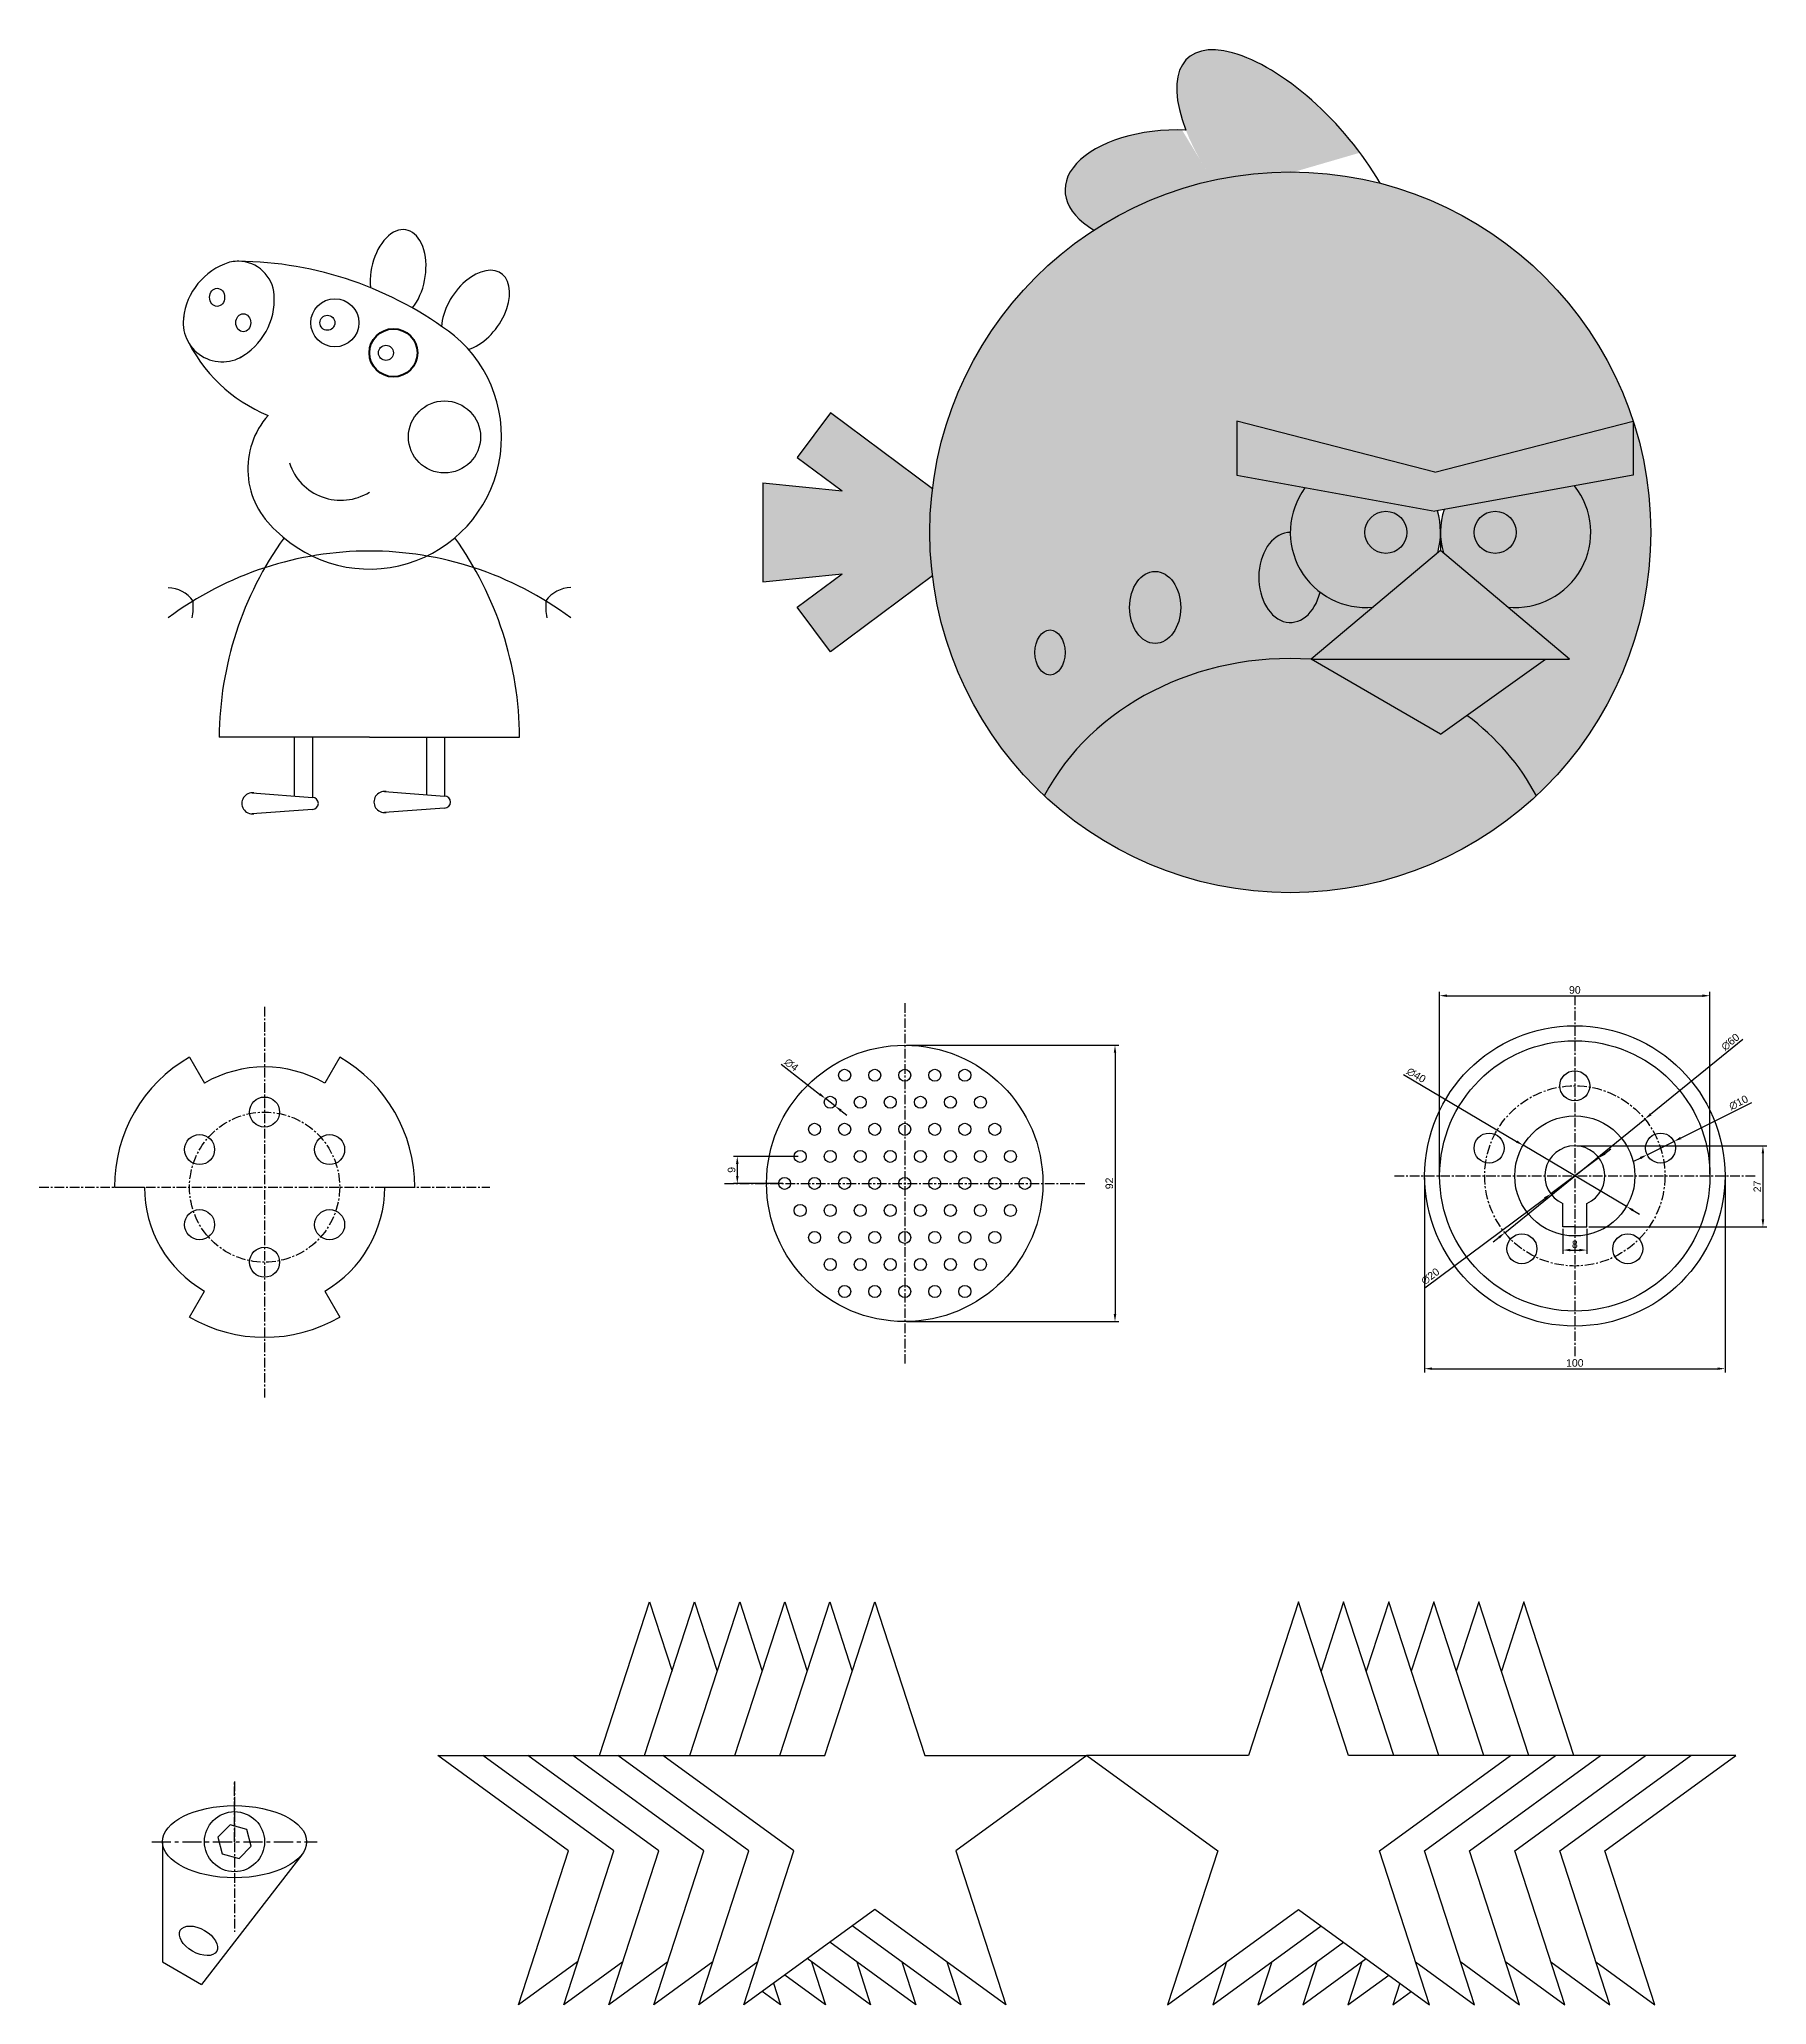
# Model space of a CAD drawing. Header units: millimetres. Extents: x -10 to 565, y 18 to 672.
import ezdxf

# ---------------------------------------------------------------- set-up
doc = ezdxf.new("R2010")
doc.units = ezdxf.units.MM
doc.header["$LTSCALE"] = 0.2
doc.linetypes.add('CENTER', pattern=[50.800000000000004, 31.75, -6.35, 6.35, -6.35])
doc.layers.add('中心线', color=1, linetype='CENTER')
doc.layers.add('尺寸线', color=5, linetype='Continuous')
doc.layers.add('可见的轮廓线', color=3, linetype='Continuous', lineweight=30)
doc.styles.get("Standard").update_dxf_attribs({"font": 'arial.ttf'})
doc.dimstyles.new('ISO-25', dxfattribs={"dimtxt": 2.5, "dimasz": 2.5, "dimexe": 1.25, "dimexo": 0.625, "dimtad": 1, "dimtxsty": 'Standard', "dimcen": 2.5, "dimadec": 0, "dimazin": 0, "dimtfac": 1, "dimtmove": 0, "dimatfit": 3, "dimfxl": 1, "dimarcsym": 0})

# ---------------------------------------------------------------- blocks, each defined once
blk = doc.blocks.new('*D11')
at = {"layer": 'Defpoints', "color": 0, "ltscale": 0.5, "transparency": 16777216}
for p in [(242.8291841864425, 300.2778602566729), (221.8922970524101, 291.2778602566729), (237.6330317637359, 291.2778602566729)]:
    blk.add_point(p, dxfattribs=at)
at = {"layer": '尺寸线', "color": 0, "lineweight": -2, "ltscale": 0.5, "transparency": 16777216}
for p, q in [((242.2041841864425, 300.2778602566729), (220.6422970524101, 300.2778602566729)), ((221.8922970524101, 297.7778602566729), (221.8922970524101, 293.7778602566729)), ((237.0080317637359, 291.2778602566729), (220.6422970524101, 291.2778602566729))]:
    blk.add_line(p, q, dxfattribs=at)
at = {"layer": '尺寸线', "color": 0, "ltscale": 0.5, "transparency": 16777216}
for points in [[(221.4756303857434, 297.7778602566729), (222.3089637190767, 297.7778602566729), (221.8922970524101, 300.2778602566729)], [(221.4756303857434, 293.7778602566729), (222.3089637190767, 293.7778602566729), (221.8922970524101, 291.2778602566729)]]:
    blk.add_solid(points, dxfattribs=at)
at = {"layer": '尺寸线', "color": 0, "ltscale": 0.5, "transparency": 16777216, "insert": (219.9908645831059, 295.7778602566727), "char_height": 2.5, "attachment_point": 5, "rotation": 90}
blk.add_mtext('9', dxfattribs=at)
blk = doc.blocks.new('*D14')
at = {"layer": 'Defpoints', "color": 0, "ltscale": 0.5, "transparency": 16777216}
for p in [(483.494963228807, 303.9496093601156), (517.9252646975627, 283.5890017864058)]:
    blk.add_point(p, dxfattribs=at)
at = {"layer": '尺寸线', "color": 0, "lineweight": -2, "ltscale": 0.5, "transparency": 16777216}
for p, q in [((443.6595834563549, 327.50654904688), (481.3430693870097, 305.2221473334724)), ((517.9252646975627, 283.5890017864058), (483.494963228807, 303.9496093601156)), ((520.07715853936, 282.3164638130489), (522.2290523811571, 281.0439258396921))]:
    blk.add_line(p, q, dxfattribs=at)
at = {"layer": '尺寸线', "color": 0, "ltscale": 0.5, "transparency": 16777216}
for points in [[(481.5551590492359, 305.5807963071053), (481.1309797247836, 304.8634983598395), (483.494963228807, 303.9496093601156)], [(520.2892482015861, 282.6751127866818), (519.8650688771338, 281.957814839416), (517.9252646975627, 283.5890017864058)]]:
    blk.add_solid(points, dxfattribs=at)
at = {"layer": '尺寸线', "color": 0, "ltscale": 0.5, "transparency": 16777216, "insert": (447.9092199695439, 327.2837465591848), "char_height": 2.5, "attachment_point": 5, "rotation": 329.4017457599182}
blk.add_mtext('∅40', dxfattribs=at)
blk = doc.blocks.new('*D15')
at = {"layer": 'Defpoints', "color": 0, "ltscale": 0.5, "transparency": 16777216}
for p in [(508.7221753884982, 299.7531899067849), (492.698052537871, 287.7854212397361)]:
    blk.add_point(p, dxfattribs=at)
at = {"layer": '尺寸线', "color": 0, "lineweight": -2, "ltscale": 0.5, "transparency": 16777216}
for p, q in [((510.7251907448266, 301.249160990166), (512.7282061011551, 302.7451320735471)), ((508.7221753884982, 299.7531899067849), (492.698052537871, 287.7854212397361)), ((450.7630767353838, 256.4658854285883), (490.6950371815425, 286.289450156355))]:
    blk.add_line(p, q, dxfattribs=at)
at = {"layer": '尺寸线', "color": 0, "ltscale": 0.5, "transparency": 16777216}
for points in [[(510.4758622309298, 301.5829968828874), (510.9745192587235, 300.9153250974446), (508.7221753884982, 299.7531899067849)], [(490.4457086676457, 286.6232860490765), (490.9443656954394, 285.9556142636336), (492.698052537871, 287.7854212397361)]]:
    blk.add_solid(points, dxfattribs=at)
at = {"layer": '尺寸线', "color": 0, "ltscale": 0.5, "transparency": 16777216, "insert": (452.6050452811763, 260.3020558261415), "char_height": 2.5, "attachment_point": 5, "rotation": 36.75456466818671}
blk.add_mtext('∅20', dxfattribs=at)
blk = doc.blocks.new('*D16')
at = {"layer": 'Defpoints', "color": 0, "ltscale": 0.5, "transparency": 16777216}
for p in [(545.7101139631848, 353.7693055732607), (455.7101139631848, 293.7693055732607), (545.7101139631848, 293.7693055732607)]:
    blk.add_point(p, dxfattribs=at)
at = {"layer": '尺寸线', "color": 0, "lineweight": -2, "ltscale": 0.5, "transparency": 16777216}
for p, q in [((455.7101139631848, 294.3943055732607), (455.7101139631848, 355.0193055732607)), ((458.2101139631848, 353.7693055732607), (543.2101139631848, 353.7693055732607)), ((545.7101139631848, 294.3943055732607), (545.7101139631848, 355.0193055732607))]:
    blk.add_line(p, q, dxfattribs=at)
at = {"layer": '尺寸线', "color": 0, "ltscale": 0.5, "transparency": 16777216}
for points in [[(458.2101139631848, 354.1859722399274), (458.2101139631848, 353.352638906594), (455.7101139631848, 353.7693055732607)], [(543.2101139631848, 354.1859722399274), (543.2101139631848, 353.352638906594), (545.7101139631848, 353.7693055732607)]]:
    blk.add_solid(points, dxfattribs=at)
at = {"layer": '尺寸线', "color": 0, "ltscale": 0.5, "transparency": 16777216, "insert": (500.7101139631848, 355.6707380425649), "char_height": 2.5, "attachment_point": 5}
blk.add_mtext('90', dxfattribs=at)
blk = doc.blocks.new('*D17')
at = {"layer": 'Defpoints', "color": 0, "ltscale": 0.5, "transparency": 16777216}
for p in [(450.7101139631848, 293.7693055732607), (550.7101139631848, 293.7693055732607), (550.7101139631848, 229.584627619188)]:
    blk.add_point(p, dxfattribs=at)
at = {"layer": '尺寸线', "color": 0, "lineweight": -2, "ltscale": 0.5, "transparency": 16777216}
for p, q in [((450.7101139631848, 293.1443055732607), (450.7101139631848, 228.334627619188)), ((550.7101139631848, 293.1443055732607), (550.7101139631848, 228.334627619188)), ((453.2101139631848, 229.584627619188), (548.2101139631848, 229.584627619188))]:
    blk.add_line(p, q, dxfattribs=at)
at = {"layer": '尺寸线', "color": 0, "ltscale": 0.5, "transparency": 16777216}
for points in [[(453.2101139631848, 230.0012942858547), (453.2101139631848, 229.1679609525214), (450.7101139631848, 229.584627619188)], [(548.2101139631848, 230.0012942858547), (548.2101139631848, 229.1679609525214), (550.7101139631848, 229.584627619188)]]:
    blk.add_solid(points, dxfattribs=at)
at = {"layer": '尺寸线', "color": 0, "ltscale": 0.5, "transparency": 16777216, "insert": (500.7101139631848, 231.4860600884923), "char_height": 2.5, "attachment_point": 5}
blk.add_mtext('100', dxfattribs=at)
blk = doc.blocks.new('*D18')
at = {"layer": 'Defpoints', "color": 0, "ltscale": 0.5, "transparency": 16777216}
for p in [(533.7199465595494, 305.2638405946412), (524.7636723445293, 300.8157902143768)]:
    blk.add_point(p, dxfattribs=at)
at = {"layer": '尺寸线', "color": 0, "lineweight": -2, "ltscale": 0.5, "transparency": 16777216}
for p, q in [((559.4770886542059, 318.055885918189), (535.9590151133044, 306.3758531897073)), ((524.7636723445293, 300.8157902143768), (533.7199465595494, 305.2638405946412)), ((522.5246037907742, 299.7037776193108), (520.2855352370193, 298.5917650242447))]:
    blk.add_line(p, q, dxfattribs=at)
at = {"layer": '尺寸线', "color": 0, "ltscale": 0.5, "transparency": 16777216}
for points in [[(535.7736796807934, 306.7490312819998), (536.1443505458154, 306.0026750974148), (533.7199465595494, 305.2638405946412)], [(522.3392683582632, 300.0769557116032), (522.7099392232852, 299.3305995270183), (524.7636723445293, 300.8157902143768)]]:
    blk.add_solid(points, dxfattribs=at)
at = {"layer": '尺寸线', "color": 0, "ltscale": 0.5, "transparency": 16777216, "insert": (555.2225274901365, 318.1439810028767), "char_height": 2.5, "attachment_point": 5, "rotation": 26.41086583132989}
blk.add_mtext('∅10', dxfattribs=at)
blk = doc.blocks.new('*D19')
at = {"layer": 'Defpoints', "color": 0, "ltscale": 0.5, "transparency": 16777216}
for p in [(524.0035489792361, 312.6747514858275), (477.4166789471333, 274.8638596606938)]:
    blk.add_point(p, dxfattribs=at)
at = {"layer": '尺寸线', "color": 0, "lineweight": -2, "ltscale": 0.5, "transparency": 16777216}
for p, q in [((556.6684530607452, 339.1862804606913), (525.9446685639072, 314.2502053118748)), ((477.4166789471333, 274.8638596606938), (524.0035489792361, 312.6747514858275)), ((475.4755593624623, 273.2884058346465), (473.5344397777914, 271.7129520085993))]:
    blk.add_line(p, q, dxfattribs=at)
at = {"layer": '尺寸线', "color": 0, "ltscale": 0.5, "transparency": 16777216}
for points in [[(525.6820929262326, 314.5737252426533), (526.2072442015816, 313.9266853810963), (524.0035489792361, 312.6747514858275)], [(475.2129837247878, 273.611925765425), (475.7381350001369, 272.964885903868), (477.4166789471333, 274.8638596606938)]]:
    blk.add_solid(points, dxfattribs=at)
at = {"layer": '尺寸线', "color": 0, "ltscale": 0.5, "transparency": 16777216, "insert": (552.4979137807925, 338.3403173662684), "char_height": 2.5, "attachment_point": 5, "rotation": 39.063516791216635}
blk.add_mtext('∅60', dxfattribs=at)
blk = doc.blocks.new('*D20')
at = {"layer": 'Defpoints', "color": 0, "ltscale": 0.5, "transparency": 16777216}
for p in [(500.710113963185, 303.7693055732608), (504.710113963185, 276.7693055732608), (563.3341907299416, 276.7693055732608)]:
    blk.add_point(p, dxfattribs=at)
at = {"layer": '尺寸线', "color": 0, "lineweight": -2, "ltscale": 0.5, "transparency": 16777216}
for p, q in [((501.335113963185, 303.7693055732608), (564.5841907299416, 303.7693055732608)), ((563.3341907299416, 301.2693055732608), (563.3341907299416, 279.2693055732608)), ((505.335113963185, 276.7693055732608), (564.5841907299416, 276.7693055732608))]:
    blk.add_line(p, q, dxfattribs=at)
at = {"layer": '尺寸线', "color": 0, "ltscale": 0.5, "transparency": 16777216}
for points in [[(562.917524063275, 301.2693055732608), (563.7508573966082, 301.2693055732608), (563.3341907299416, 303.7693055732608)], [(562.917524063275, 279.2693055732608), (563.7508573966082, 279.2693055732608), (563.3341907299416, 276.7693055732608)]]:
    blk.add_solid(points, dxfattribs=at)
at = {"layer": '尺寸线', "color": 0, "ltscale": 0.5, "transparency": 16777216, "insert": (561.4540747681408, 290.2693055732606), "char_height": 2.5, "attachment_point": 5, "rotation": 90}
blk.add_mtext('27', dxfattribs=at)
blk = doc.blocks.new('*D21')
at = {"layer": 'Defpoints', "color": 0, "ltscale": 0.5, "transparency": 16777216}
for p in [(496.7101139631848, 276.7693055732607), (504.7101139631848, 276.7693055732607), (504.7101139631848, 269.0721077315734)]:
    blk.add_point(p, dxfattribs=at)
at = {"layer": '尺寸线', "color": 0, "lineweight": -2, "ltscale": 0.5, "transparency": 16777216}
for p, q in [((496.7101139631848, 276.1443055732607), (496.7101139631848, 267.8221077315734)), ((504.7101139631848, 276.1443055732607), (504.7101139631848, 267.8221077315734)), ((499.2101139631848, 269.0721077315734), (502.2101139631848, 269.0721077315734))]:
    blk.add_line(p, q, dxfattribs=at)
at = {"layer": '尺寸线', "color": 0, "ltscale": 0.5, "transparency": 16777216}
for points in [[(499.2101139631848, 269.4887743982401), (499.2101139631848, 268.6554410649067), (496.7101139631848, 269.0721077315734)], [(502.2101139631848, 269.4887743982401), (502.2101139631848, 268.6554410649067), (504.7101139631848, 269.0721077315734)]]:
    blk.add_solid(points, dxfattribs=at)
at = {"layer": '尺寸线', "color": 0, "ltscale": 0.5, "transparency": 16777216, "insert": (500.7101139631848, 270.9735402008776), "char_height": 2.5, "attachment_point": 5}
blk.add_mtext('8', dxfattribs=at)
blk = doc.blocks.new('*D22')
at = {"layer": 'Defpoints', "color": 0, "ltscale": 0.5, "transparency": 16777216}
for p in [(277.6330317637359, 337.2778602566729), (277.6330317637359, 245.2778602566729), (347.6330317637368, 245.2778602566729)]:
    blk.add_point(p, dxfattribs=at)
at = {"layer": '尺寸线', "color": 0, "lineweight": -2, "ltscale": 0.5, "transparency": 16777216}
for p, q in [((278.2580317637359, 337.2778602566729), (348.8830317637368, 337.2778602566729)), ((347.6330317637368, 334.7778602566729), (347.6330317637368, 247.7778602566729)), ((278.2580317637359, 245.2778602566729), (348.8830317637368, 245.2778602566729))]:
    blk.add_line(p, q, dxfattribs=at)
at = {"layer": '尺寸线', "color": 0, "ltscale": 0.5, "transparency": 16777216}
for points in [[(347.2163650970701, 334.7778602566729), (348.0496984304035, 334.7778602566729), (347.6330317637368, 337.2778602566729)], [(347.2163650970701, 247.7778602566729), (348.0496984304035, 247.7778602566729), (347.6330317637368, 245.2778602566729)]]:
    blk.add_solid(points, dxfattribs=at)
at = {"layer": '尺寸线', "color": 0, "ltscale": 0.5, "transparency": 16777216, "insert": (345.7315992944326, 291.2778602566727), "char_height": 2.5, "attachment_point": 5, "rotation": 90}
blk.add_mtext('92', dxfattribs=at)
blk = doc.blocks.new('*D23')
at = {"layer": 'Defpoints', "color": 0, "ltscale": 0.5, "transparency": 16777216}
for p in [(251.2473157902041, 319.5016626823047), (254.4110525826805, 317.0540578310408)]:
    blk.add_point(p, dxfattribs=at)
at = {"layer": '尺寸线', "color": 0, "lineweight": -2, "ltscale": 0.5, "transparency": 16777216}
for p, q in [((236.4863730327263, 330.9213721816375), (249.2699802949064, 321.0314157143446)), ((254.4110525826805, 317.0540578310408), (251.2473157902041, 319.5016626823047)), ((256.3883880779783, 315.5243047990008), (258.3657235732761, 313.9945517669609))]:
    blk.add_line(p, q, dxfattribs=at)
at = {"layer": '尺寸线', "color": 0, "ltscale": 0.5, "transparency": 16777216}
for points in [[(249.5249391335797, 321.3609716302276), (249.015021456233, 320.7018597984617), (251.2473157902041, 319.5016626823047)], [(256.6433469166516, 315.8538607148838), (256.133429239305, 315.1947488831179), (254.4110525826805, 317.0540578310408)]]:
    blk.add_solid(points, dxfattribs=at)
at = {"layer": '尺寸线', "color": 0, "ltscale": 0.5, "transparency": 16777216, "insert": (239.90669412452, 330.7676956676338), "char_height": 2.5, "attachment_point": 5, "rotation": 322.2728996525489}
blk.add_mtext('∅4', dxfattribs=at)

msp = doc.modelspace()

# ---------------------------------------------------------------- hatches: boundary and pattern name
at = {"layer": '可见的轮廓线', "ltscale": 0.5, "true_color": 0x000000}
h = msp.add_hatch(color=18, dxfattribs=at)
h.dxf.hatch_style = 1
edge = h.paths.add_edge_path()
edge.add_ellipse((405.9958210047082, 628.0335457502799), major_axis=(-34.12566092430169, 37.90038609934717), ratio=0.4313725490196079, start_angle=243.4383516678046, end_angle=408.7253069091449)
edge.add_ellipse((368.4958210047082, 622.0236769020601), major_axis=(-37.5, 0), ratio=0.5333333333333333, start_angle=265.8695828718677, end_angle=401.9528516233726)
edge.add_arc((405.9958210047084, 508.0335457502802), 120, 75.58005865560591, 123.01815477047549, ccw=False)
h.paths.add_polyline_path([(256.8069146420908, 521.8714658379789), (230.3750839351285, 524.5335457502802), (230.3750839351285, 491.5335457502802), (256.8069146420905, 494.1956256625813), (241.8750839351285, 483.1108002022005), (252.8750839351285, 468.2932337584484), (286.8750839351285, 493.5335457502802, -0.03029159089376873), (285.9958210047084, 508.0335457502802, -0.03029159089376873), (286.8750839351285, 522.5335457502802), (252.8750839351285, 547.7738577421119), (241.8750839351285, 532.9562912983598)])
h.paths.add_polyline_path([(454.1492265605657, 515.0335457502802), (520.1492265605655, 527.0335457502802), (520.1492265605655, 545.0335457502802), (454.1492265605657, 528.0335457502802), (388.1492265605659, 545.0335457502802), (388.1492265605659, 527.0335457502802)])
h.paths.add_polyline_path([(444.8087968946147, 508.0335457502802, 1), (430.8087968946147, 508.0335457502802, 1)])
h.paths.add_polyline_path([(481.1828451148021, 508.0335457502802, 1), (467.1828451148021, 508.0335457502802, 1)])
at = {"layer": '可见的轮廓线', "ltscale": 0.5}
h = msp.add_hatch(color=1, dxfattribs=at)
h.dxf.hatch_style = 1
edge = h.paths.add_edge_path()
edge.add_line((388.1492265605659, 545.0335457502802), (454.1492265605657, 528.0335457502802))
edge.add_line((454.1492265605657, 528.0335457502802), (520.1492265605656, 545.0335457502802))
edge.add_arc((405.9958210047084, 508.0335457502802), 120, 17.95881809170456, 180)
edge.add_arc((405.9958210047084, 508.0335457502801), 120, 180, 226.9501613714837)
edge.add_ellipse((405.9958210047082, 388.0335457502802), major_axis=(90, 0), ratio=0.8666666666666667, start_angle=85.55931513740319, end_angle=155.5301031689287, ccw=False)
edge.add_line((412.9642510711135, 465.7993916104213), (433.5932423426142, 483.1688438137318))
edge.add_arc((430.9958210047085, 508.0335457502802), 25.00000000000002, 232.8867592355445, 275.96361330209584, ccw=False)
edge.add_ellipse((405.9958210047082, 493.0335457502802), major_axis=(2.273736754432321e-13, -15), ratio=0.7, start_angle=180, end_angle=430.787408249702, ccw=False)
edge.add_arc((430.9958210047084, 508.0335457502802), 25.00000000000003, 143.517500780441, 179.9999999999999, ccw=False)
edge.add_line((410.8948582672232, 522.8979763490697), (388.1492265605659, 527.0335457502802))
edge.add_line((388.1492265605659, 527.0335457502802), (388.1492265605659, 545.0335457502802))
edge = h.paths.add_edge_path(flags=16)
edge.add_ellipse((360.9958210047082, 483.0335457502802), major_axis=(0, 12), ratio=0.7083333333333334, start_angle=0, end_angle=360)
edge = h.paths.add_edge_path(flags=16)
edge.add_ellipse((325.9958210047082, 468.0335457502802), major_axis=(0, 7.5), ratio=0.6666666666666666, start_angle=0, end_angle=360)
edge = h.paths.add_edge_path()
edge.add_arc((405.9958210047084, 508.0335457502802), 120, 0, 17.95881809170479)
edge.add_line((520.1492265605655, 545.0335457502806), (520.1492265605655, 527.0335457502802))
edge.add_line((520.1492265605655, 527.0335457502802), (500.6470156187592, 523.4876892154062))
edge.add_arc((480.9958210047084, 508.0335457502802), 24.99999999999995, -96.05016517261163, 38.182310367956006, ccw=False)
edge.add_line((478.3608416501339, 483.1727958862683), (498.9642510711135, 465.7993916104213))
edge.add_line((498.9642510711135, 465.7993916104213), (490.9642510711135, 465.7993916104213))
edge.add_line((490.9642510711135, 465.7993916104213), (464.780348847387, 447.0966043077594))
edge.add_ellipse((405.9958210047082, 388.0335457502802), major_axis=(90, 0), ratio=0.8666666666666667, start_angle=24.469896831070912, end_angle=49.21961430000903, ccw=False)
edge.add_arc((405.9958210047084, 508.0335457502802), 120, 313.0498386285161, 360)
h = msp.add_hatch(color=0, dxfattribs=at)
h.dxf.hatch_style = 1
h.paths.add_polyline_path([(433.5932423426142, 483.1688438137318), (455.0549062615513, 501.2393999905862, 0.1422260553773989), (454.952727766344, 515.1796368786034), (454.1492265605657, 515.0335457502802), (410.8948582672232, 522.8979763490697, 0.6521785443524751)])
h.paths.add_polyline_path([(430.8087968946147, 508.0335457502802, -1), (444.8087968946147, 508.0335457502802, -1)], flags=16)
h.paths.add_polyline_path([(500.6470156187592, 523.4876892154062), (457.1624443462324, 515.5814035294923, 0.1465332285229929), (456.9371673636198, 501.2378717602973), (478.3608416501339, 483.1727958862683, 0.6633452937461154)])
h.paths.add_polyline_path([(467.1828451148021, 508.0335457502802, -1), (481.1828451148021, 508.0335457502802, -1)], flags=16)
at = {"layer": '可见的轮廓线', "ltscale": 0.5, "true_color": 0x5e67af}
h = msp.add_hatch(color=165, dxfattribs=at)
h.dxf.hatch_style = 1
edge = h.paths.add_edge_path()
edge.add_ellipse((360.9958210047082, 483.0335457502802), major_axis=(0, 12), ratio=0.7083333333333334, start_angle=0, end_angle=360)
edge = h.paths.add_edge_path()
edge.add_ellipse((405.9958210047082, 493.0335457502802), major_axis=(2.273736754432321e-13, -15), ratio=0.7, start_angle=180, end_angle=430.787408249702)
edge.add_arc((430.9958210047084, 508.0335457502802), 25.00000000000003, 179.9999999999999, 232.8867592355444, ccw=False)
edge = h.paths.add_edge_path()
edge.add_ellipse((325.9958210047082, 468.0335457502802), major_axis=(0, 7.5), ratio=0.6666666666666666, start_angle=0, end_angle=360)
at = {"layer": '可见的轮廓线', "ltscale": 0.5}
h = msp.add_hatch(color=2, dxfattribs=at)
h.dxf.hatch_style = 1
h.paths.add_polyline_path([(455.9958209322929, 502.031642916367), (412.9642510711135, 465.7993916104213), (498.9642510711135, 465.7993916104213)])
h.paths.add_polyline_path([(490.9642510711135, 465.7993916104213), (412.9642510711135, 465.7993916104213), (455.9642510711135, 440.7993916104213)])
at = {"layer": '可见的轮廓线', "ltscale": 0.5, "true_color": 0xedee99}
h = msp.add_hatch(color=61, dxfattribs=at)
h.dxf.hatch_style = 1
edge = h.paths.add_edge_path()
edge.add_ellipse((405.9958210047082, 388.0335457502802), major_axis=(90, 0), ratio=0.8666666666666667, start_angle=85.5593151374032, end_angle=155.5301031689287)
edge.add_arc((405.9958210047084, 508.0335457502802), 120, 226.9501613714837, 313.0498386285161)
edge.add_ellipse((405.9958210047082, 388.0335457502802), major_axis=(90, 0), ratio=0.8666666666666667, start_angle=24.46989683107092, end_angle=49.21961430000898)
edge.add_line((464.780348847387, 447.0966043077594), (455.9642510711135, 440.7993916104213))
edge.add_line((455.9642510711135, 440.7993916104213), (412.9642510711135, 465.7993916104213))

# ---------------------------------------------------------------- linework, layer by layer
at = {"layer": '中心线', "ltscale": 0.5}
for p, q in [((500.7101139631848, 353.7693055732607), (500.7101139631848, 233.7693055732608)), ((64.52587260716336, 350.0321414016821), (64.52587260716336, 220.0321414016821)), ((277.6330317637357, 351.2778602566727), (277.6330317637357, 231.2778602566727)), ((-10.47412739283664, 290.0321414016821), (139.5258726071634, 290.0321414016821)), ((217.6330317637357, 291.2778602566727), (337.6330317637357, 291.2778602566727)), ((440.7101139631848, 293.7693055732607), (560.7101139631848, 293.7693055732607)), ((54.51238331190507, 72.0990557960381), (54.51238331190507, 92.0990557960381)), ((54.51238331190507, 92.0990557960381), (54.51238331190507, 42.0990557960381))]:
    msp.add_line(p, q, dxfattribs=at)
at = {"layer": '中心线'}
msp.add_line((27.01238331190507, 72.0990557960381), (82.01238331190507, 72.0990557960381), dxfattribs=at)
at = {"layer": '中心线', "ltscale": 0.5}
for centre, radius in [((500.7101139631848, 293.7693055732607), 30), ((64.52587260716336, 290.0321414016821), 25)]:
    msp.add_circle(centre, radius, dxfattribs=at)
at = {"layer": '可见的轮廓线', "ltscale": 0.5}
for p, q in [((252.8750839351285, 547.7738577421119), (241.8750839351285, 532.9562912983598)), ((286.8750839351285, 522.5335457502802), (252.8750839351285, 547.7738577421119)), ((454.1492265605657, 528.0335457502802), (388.1492265605659, 545.0335457502802)), ((388.1492265605659, 545.0335457502802), (388.1492265605659, 527.0335457502802)), ((454.1492265605657, 528.0335457502802), (520.1492265605655, 545.0335457502802)), ((520.1492265605655, 545.0335457502802), (520.1492265605655, 527.0335457502802)), ((241.8750839351285, 532.9562912983598), (256.8069146420908, 521.8714658379788)), ((230.3750839351285, 524.5335457502802), (230.3750839351285, 491.5335457502802)), ((230.3750839351285, 524.5335457502802), (256.806914642091, 521.8714658379789)), ((388.1492265605659, 527.0335457502802), (454.1492265605657, 515.0335457502802)), ((520.1492265605655, 527.0335457502802), (454.1492265605657, 515.0335457502802)), ((455.9958210047084, 508.0335457502802), (455.995592664997, 502.033545754625)), ((455.9958209322929, 502.031642916367), (412.9642510711135, 465.7993916104213)), ((498.9642510711135, 465.7993916104213), (455.9958209322929, 502.031642916367)), ((230.3750839351285, 491.5335457502802), (256.806914642091, 494.1956256625814)), ((241.8750839351285, 483.1108002022005), (256.8069146420908, 494.1956256625815)), ((286.8750839351285, 493.5335457502802), (252.8750839351285, 468.2932337584484)), ((252.8750839351285, 468.2932337584484), (241.8750839351285, 483.1108002022005)), ((412.9642510711135, 465.7993916104213), (498.9642510711135, 465.7993916104213)), ((412.9642510711135, 465.7993916104213), (498.9642510711135, 465.7993916104213)), ((455.9642510711135, 440.7993916104213), (412.9642510711135, 465.7993916104213)), ((455.9642510711135, 440.7993916104213), (490.9642510711135, 465.7993916104213)), ((99.4206128776907, 439.8049183643272), (49.4206128776907, 439.8049183643272)), ((74.4206128776907, 439.8049183643272), (74.4206128776907, 420.2549183643272)), ((80.4206128776907, 439.8049183643272), (80.4206128776907, 419.8049183643272)), ((99.4206128776907, 439.8049183643272), (149.4206128776907, 439.8049183643272)), ((118.4206128776907, 439.8049183643272), (118.4206128776907, 420.7049183643272)), ((124.4206128776907, 439.8049183643272), (124.4206128776907, 420.2549183643272)), ((60.4206128776907, 421.3049183643272), (80.4206128776907, 419.8049183643272)), ((104.4206128776907, 421.7549183643272), (124.4206128776907, 420.2549183643272)), ((80.4206128776907, 415.8049183643272), (60.4206128776907, 414.3049183643272)), ((124.4206128776907, 416.2549183643272), (104.4206128776907, 414.7549183643272)), ((39.52587260716359, 333.3334115909041), (44.52587260716359, 324.6731575530598)), ((89.52587260716348, 333.3334115909039), (84.52587260716348, 324.6731575530596)), ((14.52587260716336, 290.0321414016821), (24.52587260716336, 290.0321414016821)), ((104.5258726071634, 290.0321414016821), (114.5258726071634, 290.0321414016821)), ((496.7101139631848, 276.7693055732607), (496.7101139631848, 284.604154183349)), ((504.7101139631848, 276.7693055732607), (504.7101139631848, 284.604154183349)), ((500.7101139631848, 276.7693055732606), (496.7101139631848, 276.7693055732607)), ((500.7101139631848, 276.7693055732607), (500.7101139631848, 276.7693055732607)), ((500.7101139631848, 276.7693055732607), (500.7101139631848, 276.7693055732607)), ((500.7101139631848, 276.7693055732607), (504.7101139631848, 276.7693055732607)), ((39.52587260716336, 246.7308712124602), (44.52587260716336, 255.3911252503045)), ((84.52587260716336, 255.3911252503046), (89.52587260716336, 246.7308712124602)), ((176.0363353211133, 100.7506693301934), (192.6872084066599, 151.9967873051745)), ((191.0363353211133, 100.7506693301934), (207.6872084066599, 151.9967873051745)), ((192.6872084066599, 151.9967873051745), (200.1872084066599, 128.91416077636)), ((206.0363353211133, 100.7506693301934), (222.6872084066599, 151.9967873051745)), ((207.6872084066599, 151.9967873051745), (215.1872084066599, 128.9141607763602)), ((221.0363353211133, 100.7506693301934), (237.6872084066599, 151.9967873051745)), ((222.6872084066599, 151.9967873051745), (230.1872084066599, 128.9141607763601)), ((236.0363353211133, 100.7506693301934), (252.6872084066599, 151.9967873051745)), ((237.6872084066599, 151.9967873051745), (245.1872084066599, 128.9141607763602)), ((251.0363353211133, 100.7506693301934), (267.6872084066599, 151.9967873051745)), ((252.6872084066599, 151.9967873051745), (260.1872084066599, 128.9141607763602)), ((267.6872084066599, 151.9967873051745), (284.3380814922065, 100.7506693301934)), ((408.7556689568536, 151.9967873051745), (392.104795871307, 100.7506693301934)), ((425.4065420424002, 100.7506693301934), (408.7556689568536, 151.9967873051745)), ((423.7556689568536, 151.9967873051745), (416.2556689568536, 128.9141607763602)), ((440.4065420424002, 100.7506693301934), (423.7556689568536, 151.9967873051745)), ((438.7556689568536, 151.9967873051745), (431.2556689568536, 128.9141607763602)), ((455.4065420424002, 100.7506693301934), (438.7556689568536, 151.9967873051745)), ((453.7556689568536, 151.9967873051745), (446.2556689568536, 128.9141607763601)), ((470.4065420424002, 100.7506693301934), (453.7556689568536, 151.9967873051745)), ((468.7556689568536, 151.9967873051745), (461.2556689568536, 128.9141607763602)), ((485.4065420424002, 100.7506693301934), (468.7556689568536, 151.9967873051745)), ((483.7556689568536, 151.9967873051745), (476.2556689568536, 128.91416077636)), ((500.4065420424002, 100.7506693301934), (483.7556689568536, 151.9967873051745)), ((122.1529781315631, 100.7506693301934), (176.0363353211134, 100.7506693301934)), ((165.7455298118847, 69.07882663016827), (122.1529781315631, 100.7506693301934)), ((137.1529781315631, 100.7506693301934), (191.0363353211134, 100.7506693301934)), ((180.7455298118847, 69.07882663016827), (137.1529781315631, 100.7506693301934)), ((152.1529781315631, 100.7506693301934), (206.0363353211134, 100.7506693301934)), ((195.7455298118847, 69.07882663016827), (152.1529781315631, 100.7506693301934)), ((167.1529781315631, 100.7506693301934), (221.0363353211134, 100.7506693301934)), ((210.7455298118847, 69.07882663016827), (167.1529781315631, 100.7506693301934)), ((182.1529781315631, 100.7506693301934), (236.0363353211134, 100.7506693301934)), ((225.7455298118847, 69.07882663016827), (182.1529781315631, 100.7506693301934)), ((197.1529781315631, 100.7506693301934), (251.0363353211134, 100.7506693301934)), ((240.7455298118848, 69.07882663016827), (197.1529781315631, 100.7506693301934)), ((209.3380814922065, 100.7506693301934), (251.0363353211133, 100.7506693301934)), ((224.3380814922065, 100.7506693301934), (251.0363353211133, 100.7506693301934)), ((239.3380814922065, 100.7506693301934), (251.0363353211133, 100.7506693301934)), ((284.3380814922066, 100.7506693301934), (308.2214386817568, 100.7506693301934)), ((284.3380814922066, 100.7506693301934), (323.2214386817568, 100.7506693301934)), ((284.3380814922065, 100.7506693301934), (338.2214386817568, 100.7506693301934)), ((284.3380814922065, 100.7506693301934), (293.2214386817568, 100.7506693301934)), ((338.2214386817568, 100.7506693301934), (294.628887001435, 69.07882663016817)), ((392.104795871307, 100.7506693301934), (338.2214386817568, 100.7506693301934)), ((338.2214386817568, 100.7506693301934), (381.8139903620785, 69.07882663016817)), ((392.1047958713069, 100.7506693301934), (353.2214386817568, 100.7506693301934)), ((392.1047958713069, 100.7506693301934), (368.2214386817568, 100.7506693301934)), ((392.104795871307, 100.7506693301934), (383.2214386817568, 100.7506693301934)), ((467.104795871307, 100.7506693301934), (425.4065420424002, 100.7506693301934)), ((452.104795871307, 100.7506693301934), (425.4065420424002, 100.7506693301934)), ((437.104795871307, 100.7506693301934), (425.4065420424002, 100.7506693301934)), ((479.2898992319504, 100.7506693301934), (425.4065420424001, 100.7506693301934)), ((435.6973475516288, 69.07882663016827), (479.2898992319504, 100.7506693301934)), ((494.2898992319504, 100.7506693301934), (440.4065420424001, 100.7506693301934)), ((450.6973475516289, 69.07882663016827), (494.2898992319504, 100.7506693301934)), ((509.2898992319504, 100.7506693301934), (455.4065420424002, 100.7506693301934)), ((465.6973475516289, 69.07882663016827), (509.2898992319504, 100.7506693301934)), ((524.2898992319504, 100.7506693301934), (470.4065420424002, 100.7506693301934)), ((480.6973475516289, 69.07882663016827), (524.2898992319504, 100.7506693301934)), ((539.2898992319504, 100.7506693301934), (485.4065420424002, 100.7506693301934)), ((495.6973475516289, 69.07882663016827), (539.2898992319504, 100.7506693301934)), ((554.2898992319504, 100.7506693301934), (500.4065420424002, 100.7506693301934)), ((510.6973475516289, 69.07882663016827), (554.2898992319504, 100.7506693301934)), ((30.51238331190507, 72.0990557960381), (30.51238331190505, 32.0990557960381)), ((76.89656427045747, 67.77041736072208), (43.50276436867163, 24.59905579603809)), ((149.0946567263382, 17.83270865518716), (165.7455298118847, 69.07882663016828)), ((164.0946567263382, 17.83270865518716), (180.7455298118847, 69.07882663016828)), ((179.0946567263382, 17.83270865518716), (195.7455298118847, 69.07882663016828)), ((194.0946567263382, 17.83270865518716), (210.7455298118847, 69.07882663016828)), ((209.0946567263382, 17.83270865518716), (225.7455298118847, 69.07882663016828)), ((224.0946567263382, 17.83270865518716), (240.7455298118848, 69.07882663016828)), ((294.628887001435, 69.07882663016814), (311.2797600869815, 17.83270865518716)), ((381.8139903620785, 69.07882663016814), (365.163117276532, 17.83270865518716)), ((452.3482206371753, 17.83270865518716), (435.6973475516288, 69.07882663016828)), ((467.3482206371753, 17.83270865518716), (450.6973475516289, 69.07882663016828)), ((482.3482206371753, 17.83270865518716), (465.6973475516289, 69.07882663016828)), ((497.3482206371753, 17.83270865518716), (480.6973475516289, 69.07882663016828)), ((512.3482206371752, 17.83270865518716), (495.6973475516289, 69.07882663016828)), ((527.3482206371752, 17.83270865518716), (510.6973475516289, 69.07882663016828)), ((267.6872084066599, 49.50455135521237), (224.0946567263382, 17.83270865518716)), ((311.2797600869815, 17.83270865518716), (267.68720840666, 49.50455135521241)), ((365.163117276532, 17.83270865518716), (408.7556689568535, 49.50455135521241)), ((408.7556689568536, 49.50455135521237), (452.3482206371753, 17.83270865518716)), ((296.2797600869815, 17.83270865518716), (260.1872084066599, 44.05548239517221)), ((380.163117276532, 17.83270865518716), (416.2556689568536, 44.05548239517221)), ((266.2797600869815, 17.83270865518716), (245.1872084066599, 33.15734447509183)), ((281.2797600869815, 17.83270865518716), (252.6872084066599, 38.60641343513203)), ((395.163117276532, 17.83270865518716), (423.7556689568536, 38.60641343513203)), ((410.163117276532, 17.83270865518716), (431.2556689568536, 33.15734447509183)), ((30.51238331190505, 32.0990557960381), (43.50276436867163, 24.59905579603809)), ((168.7299116419625, 32.09855639961448), (149.0946567263382, 17.83270865518716)), ((183.7299116419624, 32.09855639961444), (164.0946567263382, 17.83270865518716)), ((198.7299116419624, 32.09855639961444), (179.0946567263382, 17.83270865518716)), ((213.7299116419624, 32.09855639961445), (194.0946567263382, 17.83270865518716)), ((228.7299116419624, 32.09855639961449), (209.0946567263382, 17.83270865518716)), ((251.2797600869815, 17.83270865518716), (237.6872084066598, 27.70827551505161)), ((246.6445051713574, 32.09855639961441), (251.2797600869815, 17.83270865518716)), ((261.6445051713574, 32.09855639961435), (266.2797600869815, 17.83270865518716)), ((276.6445051713573, 32.09855639961447), (281.2797600869815, 17.83270865518716)), ((291.6445051713574, 32.09855639961455), (296.2797600869815, 17.83270865518716)), ((384.7983721921561, 32.09855639961455), (380.163117276532, 17.83270865518716)), ((399.7983721921563, 32.09855639961447), (395.163117276532, 17.83270865518716)), ((414.7983721921561, 32.09855639961435), (410.163117276532, 17.83270865518716)), ((429.7983721921561, 32.09855639961441), (425.163117276532, 17.83270865518716)), ((425.163117276532, 17.83270865518716), (438.7556689568538, 27.70827551505161)), ((447.712965721551, 32.09855639961449), (467.3482206371753, 17.83270865518716)), ((462.712965721551, 32.09855639961445), (482.3482206371753, 17.83270865518716)), ((477.712965721551, 32.09855639961444), (497.3482206371753, 17.83270865518716)), ((492.7129657215511, 32.09855639961444), (512.3482206371752, 17.83270865518716)), ((507.712965721551, 32.09855639961448), (527.3482206371752, 17.83270865518716)), ((236.2797600869815, 17.83270865518716), (230.1872084066599, 22.2592065550114)), ((233.9526124233139, 24.99493270823278), (236.2797600869815, 17.83270865518716)), ((442.4902649401996, 24.99493270823278), (440.163117276532, 17.83270865518716)), ((440.163117276532, 17.83270865518716), (446.2556689568536, 22.2592065550114))]:
    msp.add_line(p, q, dxfattribs=at)
msp.add_lwpolyline([(48.93560795365302, 73.59334824965153), (50.42990040726644, 68.01657289139946), (56.00667576551848, 66.52228043778605), (60.08915867015713, 70.60476334242468), (58.59486621654369, 76.18153870067673), (53.01809085829166, 77.67583115429017)], close=True, dxfattribs=at)
for centre, radius in [((405.9958210047084, 508.0335457502802), 120), ((87.9206128776907, 577.8049183643272), 8), ((85.4206128776907, 577.8049183643272), 2.5), ((104.9206128776907, 567.8049183643272), 2.5), ((124.4206128776907, 539.8049183643272), 12), ((437.8087968946147, 508.0335457502802), 7), ((474.1828451148021, 508.0335457502802), 7), ((500.7101139631848, 293.7693055732607), 50), ((277.6330317637357, 291.2778602566727), 46), ((500.7101139631848, 293.7693055732607), 45), ((257.6330317637357, 327.2778602566727), 2), ((267.6330317637357, 327.2778602566727), 2), ((277.6330317637357, 327.2778602566727), 2), ((277.6330317637357, 327.2778602566727), 2), ((287.6330317637357, 327.2778602566727), 2), ((297.6330317637357, 327.2778602566727), 2), ((500.7101139631848, 323.7693055732607), 5), ((64.52587260716336, 315.0321414016821), 5), ((252.8291841864424, 318.2778602566727), 2), ((262.8291841864424, 318.2778602566727), 2), ((272.8291841864424, 318.2778602566727), 2), ((282.8291841864424, 318.2778602566727), 2), ((282.8291841864424, 318.2778602566727), 2), ((292.8291841864424, 318.2778602566727), 2), ((302.8291841864424, 318.2778602566727), 2), ((247.6330317637357, 309.2778602566727), 2), ((257.6330317637357, 309.2778602566727), 2), ((267.6330317637357, 309.2778602566727), 2), ((277.6330317637357, 309.2778602566727), 2), ((277.6330317637357, 309.2778602566727), 2), ((287.6330317637357, 309.2778602566727), 2), ((297.6330317637357, 309.2778602566727), 2), ((307.6330317637357, 309.2778602566727), 2), ((472.1784184743301, 303.0398154045091), 4.999999999999999), ((500.7101139631848, 293.7693055732607), 20), ((529.2418094520394, 303.0398154045091), 5.000000000000001), ((42.87523751255242, 302.5321414016821), 5), ((86.17650770177431, 302.5321414016822), 5), ((242.8291841864424, 300.2778602566727), 2), ((252.8291841864424, 300.2778602566727), 2), ((262.8291841864424, 300.2778602566727), 2), ((272.8291841864424, 300.2778602566727), 2), ((282.8291841864424, 300.2778602566727), 2), ((282.8291841864424, 300.2778602566727), 2), ((292.8291841864424, 300.2778602566727), 2), ((302.8291841864424, 300.2778602566727), 2), ((312.8291841864424, 300.2778602566727), 2), ((237.6330317637357, 291.2778602566727), 2), ((237.6330317637357, 291.2778602566727), 2), ((247.6330317637357, 291.2778602566727), 2), ((247.6330317637357, 291.2778602566727), 2), ((257.6330317637357, 291.2778602566727), 2), ((257.6330317637357, 291.2778602566727), 2), ((267.6330317637357, 291.2778602566727), 2), ((267.6330317637357, 291.2778602566727), 2), ((277.6330317637357, 291.2778602566727), 2), ((277.6330317637357, 291.2778602566727), 2), ((277.6330317637357, 291.2778602566727), 2), ((277.6330317637357, 291.2778602566727), 2), ((287.6330317637357, 291.2778602566727), 2), ((287.6330317637357, 291.2778602566727), 2), ((297.6330317637357, 291.2778602566727), 2), ((297.6330317637357, 291.2778602566727), 2), ((307.6330317637357, 291.2778602566727), 2), ((307.6330317637357, 291.2778602566727), 2), ((317.6330317637357, 291.2778602566727), 2), ((317.6330317637357, 291.2778602566727), 2), ((42.87523751255242, 277.5321414016821), 5), ((86.17650770177431, 277.5321414016821), 5), ((242.8291841864424, 282.2778602566727), 2), ((252.8291841864424, 282.2778602566727), 2), ((262.8291841864424, 282.2778602566727), 2), ((272.8291841864424, 282.2778602566727), 2), ((282.8291841864424, 282.2778602566727), 2), ((282.8291841864424, 282.2778602566727), 2), ((292.8291841864424, 282.2778602566727), 2), ((302.8291841864424, 282.2778602566727), 2), ((312.8291841864424, 282.2778602566727), 2), ((247.6330317637357, 273.2778602566727), 2), ((257.6330317637357, 273.2778602566727), 2), ((267.6330317637357, 273.2778602566727), 2), ((277.6330317637357, 273.2778602566727), 2), ((277.6330317637357, 273.2778602566727), 2), ((287.6330317637357, 273.2778602566727), 2), ((297.6330317637357, 273.2778602566727), 2), ((307.6330317637357, 273.2778602566727), 2), ((64.52587260716336, 265.0321414016821), 5), ((483.0765563944105, 269.4987957420121), 5), ((518.343671531959, 269.4987957420124), 5), ((252.8291841864424, 264.2778602566727), 2), ((262.8291841864424, 264.2778602566727), 2), ((272.8291841864424, 264.2778602566727), 2), ((282.8291841864424, 264.2778602566727), 2), ((282.8291841864424, 264.2778602566727), 2), ((292.8291841864424, 264.2778602566727), 2), ((302.8291841864424, 264.2778602566727), 2), ((257.6330317637357, 255.2778602566727), 2), ((267.6330317637357, 255.2778602566727), 2), ((277.6330317637357, 255.2778602566727), 2), ((277.6330317637357, 255.2778602566727), 2), ((287.6330317637357, 255.2778602566727), 2), ((297.6330317637357, 255.2778602566727), 2), ((54.51238331190507, 72.0990557960381), 10)]:
    msp.add_circle(centre, radius, dxfattribs=at)
at = {"layer": '可见的轮廓线', "lineweight": 211, "ltscale": 0.5}
msp.add_circle((107.4206128776907, 567.8049183643272), 8, dxfattribs=at)
at = {"layer": '可见的轮廓线', "ltscale": 0.5}
for centre, radius, start, end in [((59.41330432837822, 576.9886722710091), 21.99999999999997, 112.1122685502219, 177.8737185187778), ((55.72764440546302, 586.2853993258916), 11.99999999999999, 88.88412306092562, 112.5177645556697), ((55.72764440546302, 586.2853993258916), 12, 3.482235444360721, 90.00000000007815), ((54.67596680220117, 478.2900078551406), 120, 52.51448502194316, 89.49785450448763), ((45.75611451138343, 585.5226316208566), 21.99999999999997, 298.1262814812216, 3.887731449782646), ((50.42845176313108, 577.8049183643272), 13, 169.6182092136928, 306.3817907865302), ((85.44197846356792, 595.0741045196921), 52.00000000000009, 204.9469790203621, 247.6574333305446), ((99.4206128776907, 539.8049183643272), 44, 225.2071662976293, 49.99999999999532), ((85.93380234186156, 529.1295803107998), 27.00000000000002, 138.6201647640716, 229.5611104169039), ((89.91004771473922, 536.7147484205777), 18, 197.9999999999974, 301.8950327517764), ((480.9958210047084, 508.0335457502802), 25, 263.9498348273844, 38.25348316134877), ((430.9958210047084, 508.0335457502802), 25, 143.5875603522142, 275.9636133020994), ((430.9958210047084, 508.0335457502802), 25, 344.2306288966057, 16.67256291254045), ((480.9958210047084, 508.0335457502802), 25, 162.3562097761841, 195.7730105572665), ((164.4189207020938, 439.1810613904711), 115, 144.3373510787629, 179.6891778526626), ((34.42230505328757, 439.1810613904711), 115, 0.3108221473374291, 35.66264892125007), ((99.42061287769047, 389.8049362621137), 112, 71.87403037778904, 108.125969622211), ((99.4206128776907, 389.8049362621163), 112, 108.125969622211, 126.7421120489687), ((99.4206128776907, 389.8049362621163), 112, 53.25788795103126, 71.87403037778904), ((32.42061287769047, 479.5545880720258), 10, 34.18341436131185, 90), ((20.77713470537174, 483.340951333262), 19.99999999999994, 349.106834986884, 5.255879534392446), ((178.1192193738593, 483.4178137437992), 19.99999999999994, 174.8000990219583, 190.949143569469), ((166.4794460733056, 479.6200764955134), 10, 90.05597855636582, 145.8725641950384), ((60.4206128776907, 417.8049183643272), 3.5, 81.42169334236192, 278.5783066576381), ((80.4206128776907, 417.8049183643272), 2, 270, 90), ((104.4206128776907, 418.2549183643272), 3.5, 81.42169334236192, 278.5783066576381), ((124.4206128776907, 418.2549183643272), 2, 270, 90), ((64.52587260716336, 290.0321414016821), 50, 119.9999999999997, 180), ((64.52587260716336, 290.0321414016821), 40, 60.00000000000028, 119.9999999999997), ((64.52587260716336, 290.0321414016821), 50, 0, 60.00000000000028), ((500.7101139631848, 293.7693055732607), 10, 293.5781784782005, 246.4218215217994), ((64.52587260716336, 290.0321414016821), 40, 180, 240.0000000000002), ((64.52587260716336, 290.0321414016821), 40, 299.9999999999997, 0), ((64.52587260716336, 290.0321414016821), 50, 240.0000000000002, 299.9999999999997)]:
    msp.add_arc(centre, radius, start, end, dxfattribs=at)
for centre, major_axis, ratio, start_param, end_param in [((405.9958210047082, 628.0335457502799), (-34.12566092430169, 37.90038609934717), 0.4313725490196079, 4.248800762231019, 7.133602341788907), ((368.4958210047082, 622.0236769020601), (-37.5, 0), 0.5333333333333333, 4.640299602018013, 7.015400698608087), ((108.971262649372, 593.9693447799987), (2.604722665003918, 14.77211629518308), 0.6038384821562166, 3.962985781323582, 8.265547358280322), ((134.7739314104504, 581.9373627358709), (8.532154993695242, 12.33703088930072), 0.6038384821562166, 3.780957041616406, 8.658646690554129), ((405.9958210047082, 493.0335457502802), (2.273736754432321e-13, -15), 0.7, 3.141592653589793, 7.518658650090282), ((405.9958210047082, 388.0335457502802), (90, 0), 0.8666666666666667, 1.49329175489911, 2.714512386264273), ((405.9958210047082, 388.0335457502802), (90, 0), 0.8666666666666667, 0.4270802673255142, 0.8590443260968409)]:
    msp.add_ellipse(centre, major_axis=major_axis, ratio=ratio, start_param=start_param, end_param=end_param, dxfattribs=at)
for centre, major_axis, ratio in [((48.72764440546302, 586.2853993258916), (0, -3), 0.8333333333333334), ((57.42845176313085, 577.8049183643272), (0, -3), 0.8333333333333334), ((360.9958210047082, 483.0335457502802), (0, 12), 0.7083333333333334), ((325.9958210047082, 468.0335457502802), (0, 7.5), 0.6666666666666666), ((54.51238331190507, 72.0990557960381), (24, 0), 0.5), ((42.51238331190504, 39.0990557960381), (6.062177826491071, -3.500000000000001), 0.5714285714285712)]:
    msp.add_ellipse(centre, major_axis=major_axis, ratio=ratio, dxfattribs=at)

# ---------------------------------------------------------------- dimensions: what is measured, and where the dimension line sits
at = {"layer": '尺寸线', "ltscale": 0.5}
dim = msp.add_linear_dim(base=(545.7101139631848, 353.7693055732607), p1=(455.7101139631848, 293.7693055732607), p2=(545.7101139631848, 293.7693055732607), dimstyle='ISO-25', dxfattribs=at)
dim.commit()
dim.dimension.update_dxf_attribs({"geometry": '*D16', "text_midpoint": (500.7101139631848, 353.7693055732607), "dimtype": 160})
for p1, p2, picture, middle in [((477.4166789471333, 274.8638596606938), (524.0035489792361, 312.6747514858275), '*D19', (553.740222527662, 336.8096664522988)), ((254.4110525826805, 317.0540578310408), (251.2473157902041, 319.5016626823047), '*D23', (238.7004222929796, 329.208487050605)), ((517.9252646975627, 283.5890017864058), (483.494963228807, 303.9496093601156), '*D14', (446.9057725635408, 325.5868916607417)), ((524.7636723445293, 300.8157902143768), (533.7199465595494, 305.2638405946412), '*D18', (556.0993941749226, 316.3783853356592)), ((508.7221753884982, 299.7531899067849), (492.698052537871, 287.7854212397361), '*D15', (453.7846786866256, 258.7225976051895))]:
    dim = msp.add_diameter_dim_2p(p1=p1, p2=p2, dimstyle='ISO-25', dxfattribs=at)
    dim.commit()
    dim.dimension.update_dxf_attribs({"geometry": picture, "text_midpoint": middle, "dimtype": 163})
for base, p1, p2, picture, middle in [((347.6330317637368, 245.2778602566729), (277.6330317637357, 337.2778602566727), (277.6330317637357, 245.2778602566727), '*D22', (345.7315992944326, 291.2778602566727)), ((563.3341907299416, 276.7693055732608), (500.7101139631848, 303.7693055732607), (504.7101139631848, 276.7693055732607), '*D20', (561.4540747681408, 290.2693055732606)), ((221.8922970524101, 291.2778602566729), (242.8291841864424, 300.2778602566727), (237.6330317637357, 291.2778602566727), '*D11', (219.9908645831059, 295.7778602566727))]:
    dim = msp.add_linear_dim(base=base, p1=p1, p2=p2, angle=90, dimstyle='ISO-25', dxfattribs=at)
    dim.commit()
    dim.dimension.update_dxf_attribs({"geometry": picture, "text_midpoint": middle})
for base, p1, p2, picture, middle in [((550.7101139631848, 229.584627619188), (450.7101139631848, 293.7693055732607), (550.7101139631848, 293.7693055732607), '*D17', (500.7101139631848, 231.4860600884923)), ((504.7101139631848, 269.0721077315734), (496.7101139631848, 276.7693055732607), (504.7101139631848, 276.7693055732607), '*D21', (500.7101139631848, 270.9735402008776))]:
    dim = msp.add_linear_dim(base=base, p1=p1, p2=p2, dimstyle='ISO-25', dxfattribs=at)
    dim.commit()
    dim.dimension.update_dxf_attribs({"geometry": picture, "text_midpoint": middle})

doc.saveas('drawing.dxf')
